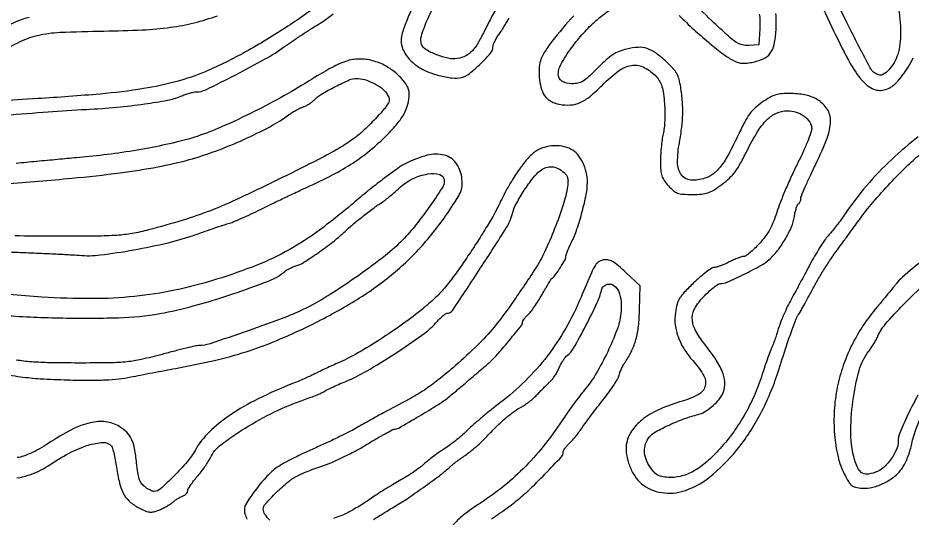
# Model space of a CAD drawing. Extents: x 0 to 2791, y 427 to 2463.
# Drawn here: x 548.1 to 879.2, y 1942.1 to 2127.4 of the extents above; entities that cross this region are included whole.
import ezdxf

# ---------------------------------------------------------------- set-up
doc = ezdxf.new("R2010")
doc.units = 0

msp = doc.modelspace()

# ---------------------------------------------------------------- linework, layer by layer
for points in [[(873.998125, 2131.890329, -0.037484), (874.935234, 2121.763176, -0.077262), (873.852391, 2113.901662, -0.0571), (872.520465, 2110.796238, -0.060257), (870.539853, 2108.133938, -0.071607), (868.404465, 2106.449658, -0.226582), (866.636416, 2106.309279, -0.181102), (863.629101, 2108.972159, -0.005563), (855.897856, 2123.945796, -0.009986), (848.908956, 2138.580838, -0.062218)], [(843.477521, 2136.970347, 0.009214), (849.308868, 2124.246681, 0.009981), (855.645031, 2111.715064, 0.045121), (860.119989, 2104.858982, 0.101712), (864.361142, 2101.289465, 0.187094), (868.772808, 2100.726232, 0.14348), (873.270944, 2103.349361, 0.05343), (877.75, 2109.228107, 0.020789), (879.612076, 2112.614467, 0.059828)], [(661.756013, 2133.907309, -0.015695), (648.125103, 2124.320992, -0.018665), (632.379211, 2114.792118, -0.02553), (617.5, 2107.497278, -0.035819), (606.942031, 2103.843375, -0.025423), (594.683946, 2101.221225, -0.01813), (578.611117, 2099.223725, -0.00643), (555.5, 2097.498102, 0.002344), (540.533715, 2096.503546, 0.013583)], [(725.031697, 2130.494499, 0.016898), (722.354128, 2125.5, -0.010402), (718.806478, 2118.670957, -0.055511), (716.400283, 2115.23431, -0.097805), (713.974543, 2113.374636, -0.074689), (710.781936, 2112.352039, -0.095599), (707.453576, 2112.451063, -0.039353), (703.123048, 2113.786036, -0.037479), (699.219463, 2115.684297, -0.170846), (697.608219, 2117.578582, -0.16744), (697.501624, 2120.657666, -0.025264), (699.635483, 2126.545145, -0.028392), (702.750704, 2132.91267, -0.035224)], [(822.59007, 2128.816231, -0.049782), (822.855839, 2126.585364, -0.017689), (822.803484, 2123.369985), (822.5, 2117.5), (818.778806, 2117.191352, -0.080845), (816.307399, 2117.385967, -0.087827), (814.102167, 2118.3579, -0.037741), (811.169158, 2120.661496, -0.00418), (804.924262, 2126.474362, 0.011698), (796.141323, 2134.406607, 0.060104)], [(543.559097, 2091.376611, -0.003091), (559.305034, 2092.617945, -0.004228), (573.5, 2093.528145, 0.008937), (584.821637, 2094.361228, 0.011821), (595.091858, 2095.547179, 0.012163), (603.534511, 2096.935061, 0.052178), (608.410714, 2098.398247, -0.015863), (610.019812, 2099.011378, -0.015288), (611.684344, 2099.529485, -0.015405), (613.177192, 2099.895406, -0.05244), (614.171724, 2100, 0.113767), (617.712877, 2100.816296, 0.005246), (628.846206, 2106.382434, 0.00939), (639.724549, 2112.225112, 0.027961), (646.854198, 2116.770547, -0.005993), (649.825585, 2118.853893, -0.004022), (653.269111, 2121.166807, -0.00405), (656.640251, 2123.352964, -0.007985), (659.359795, 2125.024991, 0.023243), (661.929849, 2126.715257, 0.014039), (664.817847, 2128.939609, 0.014051)], [(694.331091, 2131.646919, 0.014669), (692.113452, 2126.462943, 0.012895), (690.415058, 2121.797211, 0.080477), (690.004631, 2119.297053, 0.070359), (690.357675, 2116.762183, 0.06485), (691.402521, 2114.347578, 0.057216), (693.169161, 2112.034338, 0.037617), (695.670458, 2109.800049, 0.063953), (699.271691, 2107.708637, 0.035505), (704.088821, 2106.072461, 0.035454), (708.914543, 2105.166511, 0.090395), (712.453736, 2105.399033, 0.107219), (715.33889, 2106.826779, 0.024599), (719.44182, 2110.442329, 0.021323), (723.162271, 2114.383232, 0.180418), (724, 2116.629293, -0.086541), (724.148537, 2117.481054, -0.024608), (724.666908, 2118.72613, -0.023999), (725.401362, 2120.097452, -0.023326), (726.270324, 2121.405609, 0.01231), (727.247493, 2122.808616, 0.008034), (728.308396, 2124.472273, 0.008081), (729.291145, 2126.128804, 0.015269), (730.020324, 2127.5, -0.072094)], [(881.47456, 2083.335958, 0.027209), (871.619639, 2074.997636, 0.026292), (862.290993, 2065.213895, 0.029178), (854.382818, 2054.825868, -0.008987), (852.913012, 2052.724301, -0.007113), (851.251468, 2050.504343, -0.0072), (849.650359, 2048.488111, -0.017746), (848.402917, 2047.068765, 0.035453), (847.124879, 2045.506426, 0.010221), (845.376552, 2042.919487, 0.010227), (843.519652, 2039.913949, 0.010728), (841.817694, 2036.882045, -0.000735), (840.063896, 2033.606087, -0.000489), (838.044215, 2029.855577, -0.000492), (836.077186, 2026.219952, -0.000963), (834.501849, 2023.32843, 0.012911), (833.101116, 2020.604431, 0.009493), (831.685373, 2017.518709, 0.009606), (830.456823, 2014.546473, 0.021021), (829.657118, 2012.217118, -0.006371), (829.026114, 2010.187424, -0.006363), (828.343349, 2008.173623, -0.006246), (827.702993, 2006.430717, -0.024891), (827.244681, 2005.388688, 0.027883), (826.732835, 2004.2058, 0.003436), (825.77899, 2001.557927, 0.004053), (824.692139, 1998.392955, 0.00334), (823.582804, 1995, -0.026818), (820.673005, 1987.337887, -0.027071), (816.967677, 1980.055962, -0.027279), (812.528146, 1973.270423, -0.028255), (807.424344, 1967.091625, -0.030846), (802.54786, 1962.436088, -0.052786), (797.893645, 1959.285499, -0.063283), (793.357575, 1957.561498, -0.077468), (788.842139, 1957.189595, -0.029456), (786.495834, 1957.499558, -0.081252), (784.935595, 1958.073319, -0.083742), (783.666435, 1959.103071, -0.032645), (782.282644, 1960.897883, -0.055807), (780.694006, 1963.949078, -0.084416), (780.100186, 1966.876856, -0.09279), (780.526035, 1969.631574, -0.082208), (781.925235, 1972.177822, -0.101864), (784.137832, 1974.046209, -0.016525), (789.194262, 1976.584104, -0.019188), (794.883233, 1978.947627, -0.029174), (800, 1980.513947, 0.074939), (802.32251, 1981.464078, 0.037036), (804.937341, 1983.29927, 0.036802), (807.306092, 1985.548703, 0.061644), (808.887235, 1987.789296, 0.116555), (809.869469, 1991.491538, 0.094193), (809.21019, 1995.562287, 0.059865), (806.681704, 2000.56496, 0.019079), (801.786333, 2007.339798, -0.050786), (798.703137, 2012.231547, -0.125073), (797.816039, 2016.352047, -0.130418), (799.016374, 2020.285654, -0.057527), (802.421053, 2024.578947, -0.013101), (804.205483, 2026.27224, -0.017692), (805.910371, 2027.701316, -0.014808), (807.380095, 2028.778827, -0.151905), (808.091296, 2029, 0.105041), (810.750076, 2029.564794, 0.009138), (817.04858, 2032.506218, 0.011579), (823.180801, 2035.685762, 0.059518), (826.291043, 2037.908018, 0.044017), (829.398103, 2041.286744, 0.031523), (832.266118, 2045.546805, 0.032076), (834.48298, 2049.961396, 0.060746), (835.581013, 2053.781264, -0.01659), (835.905552, 2055.453068, -0.021878), (836.317623, 2056.949753, -0.020035), (836.754982, 2058.13874, -0.157452), (837.131352, 2058.58118, 0.0953), (837.464052, 2058.88717, 0.052767), (837.744835, 2059.364491, 0.049948), (837.935565, 2059.927785, 0.056728), (838, 2060.493891, -0.099029), (838.186431, 2061.425949, -0.003566), (839.615625, 2064.787914, -0.006432), (841.392721, 2068.746521, -0.004451), (843.5, 2073.179787, 0.02092), (847.727441, 2082.88536, 0.085735), (848.985343, 2089.158342, 0.149757), (847.754403, 2093.598217, 0.116553), (844.142633, 2097.107307, 0.039345), (842.128337, 2098.10597, 0.037243), (839.945531, 2098.79838, 0.033042), (837.453595, 2099.21757, 0.020683), (834.5, 2099.392735, 0.01916), (831.03046, 2099.321808, 0.057896), (828.705813, 2098.912185, 0.05891), (826.55904, 2097.984831, 0.020357), (823.703505, 2096.16997, 0.032375), (821.026941, 2094.042504, 0.0499), (819.046133, 2091.850193, 0.038139), (817.205042, 2088.905772, 0.011486), (814.861115, 2084.16997, -0.012855), (811.274428, 2076.97285, -0.041492), (808.388087, 2072.479384, -0.063498), (805.601985, 2069.667178, -0.086329), (802.457932, 2067.986116, -0.098273), (797.204441, 2067.337414, -0.224297), (793.809297, 2069.255946, -0.155617), (792.361351, 2073.8328, -0.045178), (793.054589, 2081.293549, 0.014692), (793.933815, 2086.973861, 0.025369), (794.284673, 2091.741543, 0.026255), (794.145806, 2096.40545, 0.017165), (793.519707, 2101.751161, 0.026931), (792.908973, 2104.691936, 0.06246), (792.067562, 2106.778097, 0.058413), (790.700142, 2108.67408, 0.021144), (788.352898, 2111.028829, 0.026549), (784.255311, 2114.421938, 0.080404), (781.049913, 2116.082884, 0.093702), (777.771941, 2116.513967, 0.044698), (773.549238, 2115.895471, 0.036213), (770.724658, 2114.999499, 0.050031), (768.366693, 2113.773296, 0.039768), (765.932821, 2111.888204, 0.014291), (762.774931, 2108.843892, -0.010213), (759.423174, 2105.559533, -0.052543), (757.355447, 2103.988204, -0.084072), (755.484188, 2103.247112, -0.052382), (753.131919, 2103, -0.13992), (749.560996, 2104.019238, -0.26961), (748.211627, 2106.561078, -0.124037), (749.476355, 2110.87029, -0.029484), (753.678489, 2117.129475, -0.023463), (758.123361, 2122.437695, -0.028615), (762.776355, 2126.945561, -0.031579), (767.199437, 2130.30247, -0.078946)], [(792.996246, 2128.25, 0.009201), (798.364774, 2123.14587, 0.010117), (803.753053, 2118.405457, 0.010524), (808.591112, 2114.491178, 0.03277), (812.064562, 2112.14696, 0.031258), (814.021455, 2111.16357, 0.062985), (815.679605, 2110.691485, 0.059268), (817.467761, 2110.632157, 0.024872), (819.85763, 2110.956682, 0.057366), (824.060879, 2112.253709, 0.12896), (826.656208, 2114.311637, 0.110978), (828.136281, 2117.600968, 0.036347), (828.824704, 2122.903485, 0.032455), (828.772971, 2129.031527, 0.073498)], [(537.5, 2112.321339, -0.016091), (548.152993, 2118.236156, -0.059703), (555.34173, 2120.904352, -0.047998), (563.697621, 2122.083721, -0.007912), (580, 2122.547996, 0.008955), (594.207184, 2122.982272, 0.02152), (604.689984, 2123.944148, 0.027172), (613.433764, 2125.615466, 0.026675), (622, 2128.232809, 0.014143)], [(552.349573, 2127.624233, 0.05843), (544.577606, 2124.600406, 0.019444)], [(753.899502, 2128.14959, 0.029459), (745.807934, 2118.640308, 0.020588), (742.987595, 2114.561327, 0.063724), (741.574718, 2111.532789, 0.072711), (741.06816, 2108.473008, 0.032797), (741.258392, 2104.399908, 0.051393), (742.03634, 2100.836385, 0.091542), (743.471519, 2098.210599, 0.101296), (745.632428, 2096.441205, 0.07483), (748.559114, 2095.422932, 0.062662), (752.727023, 2095.17136, 0.089131), (756.320946, 2096.061016, 0.069471), (759.99146, 2098.358041, 0.024957), (764.522469, 2102.560527, -0.03785), (770.379171, 2107.718414, -0.116608), (775.179301, 2109.828749, -0.15621), (779.560174, 2109.265466, -0.087121), (784.006726, 2106.14712, -0.0471), (785.445186, 2104.408736, -0.064143), (786.364019, 2102.595516, -0.046668), (786.969557, 2100.200537, -0.013838), (787.447537, 2096.448332, -0.017235), (787.645304, 2093.38951, -0.015257), (787.643986, 2090.197029, -0.015808), (787.45969, 2087.253872, -0.033493), (787.093392, 2085, 0.02149), (786.690478, 2082.848171, 0.010233), (786.348533, 2080.051403, 0.010123), (786.109845, 2077.109267, 0.014163), (786.024446, 2074.472861, 0.015834), (786.119768, 2071.021265, 0.061683), (786.506708, 2068.924467, 0.076178), (787.348525, 2067.215748, 0.032593), (788.943629, 2065.222861, 0.030738), (790.815281, 2063.410912, 0.090079), (792.359788, 2062.509977, 0.072174), (794.312012, 2062.105517, 0.015049), (797.817093, 2062, 0.020275), (801.288631, 2062.140831, 0.061636), (803.597114, 2062.6189, 0.059512), (805.763122, 2063.655082, 0.017978), (808.77605, 2065.720944, 0.030235), (811.547708, 2068.043395, 0.043402), (813.673812, 2070.437628, 0.034348), (815.677997, 2073.559395, 0.011792), (818.152586, 2078.330327, -0.022947), (821.932113, 2085.235858, -0.060416), (825.418093, 2089.659942, -0.087535), (828.974192, 2092.135497, -0.108803), (832.899938, 2093, -0.076167), (836.255379, 2092.485869, -0.080832), (839.228185, 2090.992965, -0.091944), (841.27914, 2088.838177, -0.145346), (842, 2086.410763, -0.088036), (841.735886, 2084.922358, -0.008765), (840.425577, 2081.531715, -0.010818), (838.692832, 2077.522383, -0.00839), (836.640263, 2073.233343, 0.008567), (834.43021, 2068.611032, 0.007007), (832.221846, 2063.59667, 0.007088), (830.320244, 2058.926189, 0.018452), (829.125282, 2055.5, -0.02039), (827.868246, 2051.940254, -0.031794), (826.472331, 2049.004126, -0.033397), (824.771299, 2046.37426, -0.025907), (822.593446, 2043.75, -0.014746), (820.815282, 2041.93082, -0.01972), (819.092114, 2040.395313, -0.017265), (817.59523, 2039.248107, -0.156096), (816.819869, 2039, 0.075891), (816.044987, 2038.881705, 0.014156), (814.680901, 2038.4125, 0.01487), (813.104328, 2037.765658, 0.013101), (811.5, 2037, -0.014949), (809.880431, 2036.234404, -0.01613), (808.258107, 2035.5875, -0.015828), (806.836526, 2035.123463, -0.071085), (805.972498, 2035, 0.149131), (805.046265, 2034.717456, 0.013585), (803.058964, 2033.300719, 0.016645), (800.745681, 2031.430887, 0.012265), (798.307377, 2029.215213, 0.011185), (794.84546, 2025.759546, 0.052333), (793.122693, 2023.536861, 0.07171), (792.167812, 2021.349546, 0.032953), (791.540757, 2018.296339, 0.064962), (791.508672, 2013.670147, 0.059474), (792.649113, 2009.042299, 0.054152), (794.978412, 2004.441087, 0.039493), (798.476077, 1999.8948, -0.056017), (802.13207, 1994.803862, -0.20353), (802.557322, 1990.928803, -0.198524), (800.060138, 1987.867294, -0.053205), (794.126823, 1985.440082, 0.031426), (785.921581, 1982.492892, 0.05776), (779.780329, 1978.95168, 0.073652), (775.663801, 1974.834422, 0.10591), (773.534693, 1970.157958, 0.081585), (773.343698, 1966.584247, 0.051687), (774.226312, 1962.497409, 0.050637), (775.96706, 1958.569537, 0.066888), (778.339597, 1955.461087, 0.078579), (781.472956, 1953.183921, 0.06214), (785.416995, 1951.755414, 0.06052), (789.701148, 1951.314812, 0.066098), (793.834267, 1951.941213, 0.097837), (804.201621, 1957.305253, 0.054978), (814.29426, 1967.336868, 0.049299), (823.080124, 1980.74499, 0.042886), (829.557223, 1996.244671, -0.00172), (832.715514, 2005.985061, -0.00663), (834.778267, 2012.002323, -0.008189), (836.273129, 2015.975103, -0.067619), (837.215372, 2017.654487, 0.032841), (837.739698, 2018.453606, 0.002239), (839.066257, 2020.822192, 0.003196), (840.618367, 2023.665565, 0.002392), (842.293176, 2026.816966, -0.01155), (844.266443, 2030.371314, -0.00721), (846.732996, 2034.4461, -0.007234), (849.281482, 2038.394155, -0.013033), (851.5, 2041.543222, 0.000955), (853.657283, 2044.453448, 0.00073), (856.006413, 2047.644903, 0.000738), (858.197566, 2050.640112, 0.001743), (859.819704, 2052.880744, -0.021128), (864.680905, 2059.075057, -0.011684), (871.102447, 2066.236035, -0.011583), (877.65881, 2072.896193, -0.028566), (882.845099, 2077.380806, -0.045339)], [(544.480824, 2040.777429, 0.007273), (550.5, 2040.480541, -0.00198), (556.325847, 2040.254984, -0.001877), (562.253434, 2039.979679, -0.001863), (567.495174, 2039.696919, -0.006615), (570.852115, 2039.458693, 0.051481), (578.666109, 2039.60559, 0.013752), (590.983733, 2041.456783, 0.014562), (603.804141, 2044.133079, 0.026938), (614, 2047.162141, -0.00221), (617.510938, 2048.397083, -0.002212), (621.03125, 2049.600443, -0.002161), (624.112622, 2050.623743, -0.008797), (626, 2051.204926, 0.026969), (627.88208, 2051.860223, 0.006251), (630.96875, 2053.170627, 0.006435), (634.489062, 2054.771715, 0.006258), (638, 2056.477389, -0.002981), (641.869908, 2058.38891, -0.001774), (646.5, 2060.621401, -0.001775), (651.130985, 2062.813945, -0.003068), (655, 2064.600066, 0.013032), (664.671852, 2069.301056, 0.024892), (672.131463, 2073.65436, 0.028125), (678.494847, 2078.335757, 0.023165), (684.737875, 2084, 0.023528), (688.597496, 2088.221919, 0.048418), (691.111182, 2091.921602, 0.060151), (692.520579, 2095.451591, 0.06502), (693, 2099.122718, 0.141898), (692.02254, 2102.497593, 0.061891), (689.035574, 2106.135516, 0.056583), (684.815684, 2109.321405, 0.061316), (680.098435, 2111.378127, 0.065866), (675.004875, 2112.185132, 0.080433), (670.230108, 2111.536922, 0.052436), (664.484517, 2109.106177, 0.013312), (655.743153, 2103.965337, -0.012991), (645.332286, 2097.833664, -0.011602), (634.220914, 2092.005326, -0.012034), (623.538969, 2087.030978, -0.021474), (614.5, 2083.537502, -0.024221), (606.799084, 2081.344459, -0.010994), (596.541109, 2079.19006, -0.010648), (585.322143, 2077.336586, -0.012093), (574.5, 2076.050869, -0.00008), (569.843528, 2075.612312, -0.000025), (562.85625, 2074.955711, -0.000025), (555.051459, 2074.223071, -0.000027), (547.5, 2073.515011, -0.011265)], [(543.507276, 2065.94226, 0.003866), (568.091466, 2068.032698, 0.009633), (586.018536, 2070.045805, 0.012968), (599.916839, 2072.246303, 0.021414), (611.5, 2074.906924, 0.022005), (621.31919, 2078.080507, 0.016639), (631.8001, 2082.387293, 0.016932), (641.429849, 2087.122631, 0.035344), (648.5, 2091.570417, -0.01819), (649.81594, 2092.462648, -0.014677), (651.289625, 2093.326285, -0.014928), (652.698567, 2094.043548, -0.036503), (653.783829, 2094.462058, 0.041183), (654.783111, 2094.858181, 0.024561), (655.900908, 2095.481727, 0.024483), (656.960652, 2096.217532, 0.038515), (657.783829, 2096.958449, -0.067921), (660.524006, 2099.148206, -0.01653), (665.600193, 2101.957826, -0.01455), (670.805636, 2104.429871, -0.103938), (673.518645, 2105, -0.073335), (676.43218, 2104.570358, -0.041712), (679.75195, 2103.259028, -0.041967), (682.733157, 2101.457975, -0.091105), (684.572892, 2099.529097, -0.028932), (685.449713, 2098.005449, -0.134666), (685.645988, 2097.020105, -0.117806), (685.325156, 2096.003263, -0.01984), (684.199352, 2094.284313, -0.026561), (683.059455, 2092.853239, -0.006915), (681.076508, 2090.679637, -0.00701), (678.744711, 2088.262403, -0.007109), (676.356825, 2085.922963, -0.034073), (672.185375, 2082.460337, -0.024335), (667.095075, 2079.15411, -0.014136), (659.488052, 2075.007222, -0.003002), (646, 2068.243269, -0.005148), (630.200268, 2060.639776, -0.01626), (619.405164, 2056.002763, -0.019274), (609.348596, 2052.505729, -0.009875), (596.5, 2048.861591, -0.020374), (590.441839, 2047.533103, -0.027562), (584.87733, 2046.862024, -0.014706), (577.124841, 2046.586696, -0.002032), (561, 2046.554043, -0.00259), (547.04296, 2046.654808, -0.009872)], [(641.449213, 1941.328201, -0.0608), (639.599783, 1943.459427, -0.149416), (639, 1945.421712, -0.186617), (639.765202, 1947.400512, -0.014523), (643.77394, 1951.559355, -0.020495), (648.154993, 1955.509687, -0.056884), (651.62064, 1957.775897, -0.016083), (653.558819, 1958.672561, -0.006406), (656.269813, 1959.781654, -0.006331), (659.227193, 1960.904491, -0.007921), (662, 1961.867767, 0.024806), (665.118599, 1963.070612, 0.010169), (669.227979, 1964.995492, 0.010032), (673.564747, 1967.244784, 0.012664), (677.478226, 1969.505551, -0.004318), (680.986375, 1971.611028, -0.006439), (684.093427, 1973.386006, -0.003061), (686.753996, 1974.83958, -0.124108), (687.390337, 1975, 0.131166), (689.134204, 1975.465481, 0.002932), (696.696826, 1979.871705, 0.006585), (703.806132, 1984.197134, 0.032548), (707.605555, 1986.937377, 0.002725), (711.40598, 1990.108367, 0.001337), (716.212169, 1994.185235, 0.001063), (720.784543, 1998.101663, 0.007934), (722.92176, 2000, 0.027156), (725.915806, 2003.060908, 0.007835), (730.20252, 2008.105185, 0.00293), (734.584545, 2013.492483, 0.170884), (735, 2014.672591, -0.12516), (735.129945, 2015.183575, -0.030073), (735.596811, 2015.93126, -0.029025), (736.254016, 2016.750078, -0.02522), (737.031696, 2017.528684, 0.044334), (738.018774, 2018.59544, 0.011812), (739.392561, 2020.462346, 0.011881), (740.8597, 2022.667802, 0.011993), (742.215663, 2024.933672, -0.004182), (743.467971, 2027.102505, -0.005906), (744.622379, 2029.011766, -0.003556), (745.622016, 2030.596529, -0.07959), (745.982147, 2031, 0.067796), (747.212912, 2032.315421, 0.013476), (749.00886, 2034.998719, 0.010249), (750.688296, 2037.78538, 0.131216), (751, 2038.952677, -0.08207), (751.111053, 2039.624697, -0.01067), (751.60946, 2040.994829, -0.012195), (752.280326, 2042.605713, -0.009917), (753.074759, 2044.298306, 0.033031), (755.115445, 2049.225933, 0.016712), (757.057892, 2055.660691, 0.01636), (758.52497, 2062.011298, 0.04724), (758.97491, 2066.5, 0.060665), (758.542506, 2070.221019, 0.054517), (757.226211, 2073.874644, 0.058112), (755.285373, 2076.897193, 0.105515), (753, 2078.721347, 0.075539), (749.540253, 2079.839491, 0.064162), (745.699523, 2079.968788, 0.065432), (742.027775, 2079.12774, 0.086125), (739.064154, 2077.400529, 0.048734), (735.986153, 2074.250908, 0.022257), (732.585153, 2069.605889, 0.020594), (729.200753, 2064.039827, 0.018359), (726.144744, 2058, -0.022328), (724.416896, 2054.651352, -0.006325), (721.433136, 2049.601259, -0.00636), (717.914206, 2043.976245, -0.006685), (714.310202, 2038.536199, -0.007682), (709.33007, 2031.468712, -0.022161), (705.593175, 2026.785899, -0.027216), (701.914308, 2023.009035, -0.017616), (697.281857, 2019.036199, -0.014365), (689.585443, 2013.246584, -0.012665), (681.244, 2007.650872, -0.013124), (673.196225, 2002.834374, -0.025158), (666.464179, 1999.475852, 0.003157), (663.994736, 1998.376723, 0.003036), (661.506851, 1997.232258, 0.003004), (659.326037, 1996.196951, 0.011003), (657.9634, 1995.502643, -0.014697), (656.640851, 1994.84102, -0.004742), (654.644476, 1993.937537, -0.004725), (652.403782, 1992.974171, -0.005284), (650.226971, 1992.089463, 0.020527), (637.087478, 1986.276601, 0.034768), (626.692835, 1980.227066, 0.042227), (618.928673, 1973.9359, 0.073031), (613.847123, 1967.383111, -0.046595), (610.750124, 1962.922857, -0.020801), (605.916636, 1957.646769, -0.014634), (600.916275, 1952.910436, -0.184301), (598.530197, 1952, -0.091167), (597.877104, 1952.12008, -0.027235), (596.947723, 1952.533022, -0.026321), (595.934715, 1953.120057, -0.025711), (594.980702, 1953.814543, -0.076286), (593.839119, 1955.070168, -0.06635), (593.060263, 1956.669926, -0.043475), (592.513345, 1958.967641, -0.012821), (592.075465, 1962.564543, 0.021469), (591.332442, 1967.89762, 0.065369), (590.212161, 1971.371997, 0.086181), (588.436872, 1973.888364, 0.059294), (585.686178, 1976.049773, 0.109057), (580.663799, 1977.771731, 0.086822), (574.930479, 1977.426352, 0.061818), (568.052801, 1974.862232, 0.02552), (559.470796, 1969.818154, -0.016121), (556.166504, 1967.791574, -0.022221), (553.068341, 1966.204219, -0.025199), (550.259724, 1965.086784, -0.044886), (547.844179, 1964.499342, -0.019361)], [(541.068081, 1995.830516, 0.015892), (549.100489, 1994.47235, 0.019212), (556.445747, 1993.755392, 0.007778), (566.5, 1993.319515, 0.005665), (574.525785, 1993.187555, 0.012734), (580.613604, 1993.311501, 0.016358), (585.569526, 1993.701526, 0.022247), (590, 1994.397145, -0.001881), (593.515781, 1995.096888, -0.000957), (597.940625, 1995.951485, -0.000951), (602.507723, 1996.815495, -0.001424), (606.5, 1997.551142, 0.01178), (620.926799, 2000.519713, 0.020625), (632.685279, 2003.745346, 0.021622), (643.751602, 2007.812705, 0.014626), (656, 2013.351761, 0.023065), (672.874713, 2022.572144, 0.035238), (686.477853, 2032.21485, 0.038232), (697.764587, 2043.018245, 0.035107), (707.629807, 2055.712057, 0.006563), (710.972013, 2060.842935, 0.050852), (712.247452, 2063.400445, 0.088193), (712.654087, 2065.572594, 0.039516), (712.450574, 2068.481028, 0.124838), (710.22896, 2073.776314, 0.173027), (705.966, 2076.584534, 0.125), (699.715965, 2076.529084, 0.052832), (691.816046, 2073.527116, 0.036666), (688.861046, 2071.747716, 0.007675), (683.978455, 2068.182813, 0.008012), (678.430201, 2063.858685, 0.007503), (672.89913, 2059.265144, -0.016889), (659.810066, 2048.803477, -0.032437), (648.544705, 2041.492308, -0.033444), (636.660908, 2035.840129, -0.019222), (621.695658, 2030.569051, -0.022906), (606.270592, 2026.557858, -0.026792), (591.327452, 2024.222425, -0.025088), (575.421157, 2023.405775, -0.016356), (557.040853, 2023.986414, -0.007501), (544.816347, 2024.957761, -0.021241)], [(541.968019, 2017.263328, 0.011854), (563.40484, 2016.274453, 0.012967), (585.347096, 2016.352175, 0.035837), (600.708887, 2017.910829, 0.024208), (613.055389, 2020.686881, 0.013827), (627.672724, 2025.164175, 0.011142), (641.147582, 2030.039597, 0.082601), (647, 2033.502308, -0.039501), (647.752123, 2034.039416, -0.018848), (648.79375, 2034.613186, -0.018552), (649.933015, 2035.133884, -0.025075), (651, 2035.513071, 0.067348), (654.048456, 2036.895744, 0.012016), (659.277141, 2040.353932, 0.013829), (664.661233, 2044.32948, 0.024076), (668.864208, 2047.955432, -0.013615), (672.023769, 2050.798619, -0.009092), (675.785602, 2053.886549, -0.009129), (679.620951, 2056.807585, -0.014746), (683, 2059.13494, 0.02175), (684.218834, 2059.999836, 0.007805), (685.879659, 2061.332609, 0.007726), (687.657195, 2062.852157, 0.009075), (689.292455, 2064.348025, -0.07498), (694.174941, 2067.755969, -0.073695), (699.874003, 2069.597721, -0.1089), (704.299176, 2069.369641, -0.337604), (706, 2067.137777, -0.144001), (705.202727, 2064.426894, -0.009801), (700.676755, 2057.691646, -0.015094), (695.498983, 2050.758528, -0.024042), (690.621812, 2045.194633, -0.034458), (684.185006, 2039.386397, -0.012453), (674.301228, 2032.022634, -0.012683), (663.747494, 2024.955614, -0.024484), (654.905706, 2019.943223, -0.026403), (646.984972, 2016.463151, -0.006173), (633.350537, 2011.504215, -0.003586), (619.27773, 2006.694671, -0.079466), (615.022487, 2005.992464, 0.055003), (613.980228, 2005.872236, 0.002421), (610.422231, 2005.040715, 0.004074), (606.207905, 2003.997893, 0.002895), (601.5, 2002.763052, -0.009843), (593.823064, 2000.863062, -0.030003), (588.525832, 1999.992185, -0.022349), (582.401317, 1999.634932, -0.003642), (570.5, 1999.560072, -0.004336), (560.005608, 1999.661527, -0.014724), (553.170156, 1999.988414, -0.020062), (547.562859, 2000.649467, -0.015374)], [(547.797888, 1956.981519, 0.032537), (551.946796, 1957.987039, 0.032674), (555.909573, 1959.515619, 0.040712), (559.34344, 1961.458318, -0.026902), (567.189642, 1966.187621, -0.046688), (574.2052, 1969.11528, -0.061454), (579.709529, 1970.112782, -0.243786), (582.747119, 1968.75, -0.099082), (583.190424, 1967.884404, -0.010519), (583.76401, 1965.681815, -0.012653), (584.331005, 1963.0008, -0.009845), (584.815843, 1960.060436, 0.027957), (585.941261, 1954.497974, 0.069983), (587.532777, 1950.683432, 0.085233), (589.89392, 1947.90879, 0.058686), (593.358216, 1945.646773, 0.021496), (595.505457, 1944.692441, 0.072788), (596.995109, 1944.343772, 0.082488), (598.42003, 1944.45801, 0.032812), (600.293682, 1945.058612, 0.020323), (601.667601, 1945.666315, 0.014761), (603.145644, 1946.448252, 0.014957), (604.506341, 1947.2751, 0.031357), (605.5, 1948.012826, -0.021261), (606.393815, 1948.704833, -0.016208), (607.426563, 1949.387216, -0.016475), (608.437804, 1949.964244, -0.036592), (609.25, 1950.319603, 0.060073), (609.920591, 1950.651248, 0.060446), (610.491573, 1951.132209, 0.066404), (610.882404, 1951.682675, 0.117999), (611.019184, 1952.218615, -0.126932), (611.215692, 1952.935664, -0.016546), (612.0549, 1954.29501, -0.018393), (613.18421, 1955.867027, -0.014432), (614.518086, 1957.487801, 0.01457), (615.955435, 1959.23528, 0.011799), (617.396736, 1961.189019, 0.011974), (618.640932, 1963.055129, 0.029987), (619.431332, 1964.487801, -0.119097), (623.30124, 1969.261009, -0.024274), (632.321067, 1975.483784, -0.025728), (643.173465, 1981.468006, -0.030453), (654, 1985.938591, 0.006539), (656.566708, 1986.857498, 0.008389), (658.90206, 1987.773113, 0.006689), (660.827575, 1988.595857, 0.068986), (661.560203, 1989.050026, -0.059363), (662.299684, 1989.528303, -0.005034), (664.347537, 1990.506061, -0.006619), (666.82497, 1991.618795, -0.005074), (669.560203, 1992.771238, 0.035022), (677.184793, 1996.5358, 0.011908), (687.709211, 2003.023996, 0.010837), (697.736052, 2009.853505, 0.054868), (702.774251, 2014.355425, -0.01305), (704.095842, 2015.75143, -0.017977), (705.358475, 2016.929406, -0.01475), (706.450413, 2017.821985, -0.16543), (706.973725, 2018, 0.250654), (709.126481, 2019.151543, 0.002305), (719.447967, 2034.775344, 0.005162), (728.964164, 2049.658786, 0.078321), (731.355253, 2055.279306, -0.064438), (732.694444, 2058.685455, -0.018641), (735.608431, 2063.540331, -0.01871), (738.880718, 2068.170067, -0.062981), (741.480287, 2070.805833, -0.081391), (743.607215, 2071.979108, -0.105044), (745.812767, 2072.272726, -0.097634), (748.068291, 2071.644549, -0.062091), (750.34, 2070.122534, -0.065686), (751.191547, 2069.161938, -0.08856), (751.661571, 2068.102178, -0.071199), (751.793121, 2066.77282, -0.028768), (751.608849, 2064.955339, -0.037979), (749.998455, 2058.213913, -0.015625), (746.848605, 2049.356111, -0.015666), (743.137027, 2040.680006, -0.036354), (739.694453, 2034.5, -0.00622), (730.749292, 2021.236664, -0.020824), (724.424644, 2012.872615, -0.026205), (718.234907, 2006.113839, -0.015105), (710.134212, 1998.616885, -0.010355), (703.740504, 1993.277337, -0.023192), (698.623941, 1989.556868, -0.019999), (692.741523, 1986.012013, -0.005976), (683.5, 1981.077957, 0.004632), (681.244804, 1979.881686, 0.002777), (678.587329, 1978.421167, 0.00278), (675.959027, 1976.938411, 0.004837), (673.79729, 1975.675073, -0.016715), (671.27388, 1974.279693, -0.00476), (667.264526, 1972.282379, -0.004788), (662.692416, 1970.112675, -0.005057), (658.161896, 1968.070997, 0.0079), (653.716648, 1966.037262, 0.008239), (649.400339, 1963.891449, 0.007985), (645.732854, 1961.917293, 0.035472), (643.687602, 1960.575293, 0.043848), (639.894434, 1957.117053, 0.025842), (635.977144, 1952.392355, 0.022511), (632.787916, 1947.685884, 0.13851), (632, 1944.896191, 0.082583), (632.208625, 1943.641686, 0.02126), (632.957705, 1941.722336, 0.021051)], [(723.438777, 1941.794591, 0.004308), (726.73198, 1944.057282, 0.004356), (729.777739, 1946.2286, 0.010283), (732, 1947.913101, 0.022304), (737.116851, 1952.344879, 0.010628), (743.311393, 1958.468372, 0.004421), (749.332921, 1964.790263, 0.190305), (750, 1966.479443, -0.116481), (750.140058, 1967.072489, -0.033227), (750.621691, 1967.894007, -0.031521), (751.3064, 1968.776761, -0.028804), (752.116396, 1969.595012, 0.029124), (753.138367, 1970.628719, 0.009571), (754.520783, 1972.262285, 0.009498), (755.988709, 1974.13745, 0.01061), (757.329583, 1976, -0.007609), (758.855603, 1978.146785, -0.003355), (760.935271, 1980.940625, -0.00332), (763.180076, 1983.873741, -0.004455), (765.255578, 1986.5, 0.012914), (767.148588, 1988.980468, 0.014338), (768.843462, 1991.471875, 0.013777), (770.164066, 1993.669259, 0.069298), (770.688218, 1995, -0.033016), (771.043557, 1996.137211, -0.017348), (771.625456, 1997.5, -0.017184), (772.321034, 1998.860519, -0.025255), (773.031435, 2000, 0.041026), (775.370185, 2004.02873, 0.044521), (776.94551, 2008.278501, 0.03903), (777.881352, 2013.198173, 0.021742), (778.286891, 2019.289232), (778.490414, 2028.13469), (773.24949, 2033.134181, 0.013185), (770.522571, 2035.60148, 0.043455), (768.553629, 2037.013776, 0.06791), (766.923076, 2037.702715, 0.096043), (765.355145, 2037.816836, 0.097087), (763.354202, 2037.170556, 0.126485), (761.961128, 2035.852826, 0.039011), (760.45448, 2032.983869, 0.002296), (756.610132, 2023.916264, -0.030545), (750.949468, 2012.417954, -0.034005), (744.106287, 2002.120258, -0.034354), (735.998884, 1992.935759, -0.032476), (726.564414, 1984.760755, 0.006782), (723.198046, 1982.13387, 0.005947), (719.751881, 1979.300673, 0.005987), (716.701218, 1976.668138, 0.017769), (714.697308, 1974.765554, -0.018024), (712.910093, 1973.070438, -0.010688), (710.666366, 1971.174664, -0.010688), (708.344214, 1969.376935, -0.018062), (706.314901, 1967.98475, 0.011552), (704.322606, 1966.655761, 0.00789), (702.119125, 1965.058728, 0.007956), (700.042499, 1963.45086, 0.015886), (698.462497, 1962.1023, -0.024726), (696.800306, 1960.733616, -0.010317), (694.43422, 1959.048783, -0.010178), (691.82245, 1957.345851, -0.012988), (689.344904, 1955.889332, 0.007626), (686.778914, 1954.417611, 0.005146), (683.895066, 1952.664208, 0.005184), (681.140746, 1950.910614, 0.010268), (679, 1949.452793, -0.010498), (676.969133, 1948.071159, -0.006916), (674.579061, 1946.564138, -0.006959), (672.212263, 1945.162025, -0.013338), (670.269143, 1944.115012, -0.041879), (664.948114, 1941.965962, -0.01922)], [(883.742962, 2038.184125, 0.002714), (875.583673, 2031.344968, 0.054843), (873.362981, 2029, -0.009311), (872.626106, 2028.064589, -0.000909), (870.799684, 2025.841103, -0.001151), (868.611436, 2023.19939, -0.000911), (866.233528, 2020.352691, 0.027458), (860.994621, 2013.357698, 0.031995), (856.840313, 2006.168215, 0.032606), (853.699744, 1998.631081, 0.030699), (851.491646, 1990.59746, 0.037605), (850.353709, 1982.005755, 0.034562), (850.465964, 1973.091346, 0.03625), (851.747092, 1964.846741, 0.061982), (854.134667, 1958.314683, 0.016858), (855.697334, 1955.507509, 0.090861), (856.848299, 1954.202837, 0.114574), (858.259962, 1953.540781, 0.034069), (860.633682, 1953.200777, 0.081111), (864.627498, 1953.551978, 0.054685), (868.920351, 1955.162134, 0.054102), (872.817138, 1957.694065, 0.07365), (875.637829, 1960.786554, 0.036005), (876.562551, 1962.399923, 0.017669), (877.513661, 1964.56958, 0.017431), (878.347168, 1966.903965, 0.024212), (878.917255, 1969.049777, -0.086415), (884.951187, 1983.997563, -0.032083)], [(679.791269, 1941.611462, -0.001157), (682.637616, 1943.369831, -0.001154), (685.528907, 1945.137554, -0.001861), (688, 1946.627975, 0.014646), (692.812694, 1949.701192, 0.006409), (699.017144, 1954.041314, 0.005689), (704.898604, 1958.371129, 0.028981), (707.994986, 1961, -0.022265), (708.866899, 1961.760641, -0.005959), (710.3201, 1962.890588, -0.006026), (712.003931, 1964.136272, -0.006191), (713.702347, 1965.32966, 0.019178), (715.565248, 1966.712245, 0.010259), (717.76269, 1968.553145, 0.010199), (719.931611, 1970.526623, 0.015678), (721.718119, 1972.32966, -0.011561), (725.412199, 1976.119818, -0.017639), (728.804227, 1979.216042, -0.020473), (731.894476, 1981.632391, -0.035828), (734.660682, 1983.332393, 0.033073), (735.961702, 1984.122119, 0.015287), (737.5472, 1985.308146, 0.015067), (739.143765, 1986.660992, 0.020242), (740.5, 1987.985497, -0.003532), (741.782114, 1989.324171, -0.003004), (743.153839, 1990.719434, -0.003028), (744.417951, 1991.974587, -0.008536), (745.32158, 1992.831235, 0.044982), (746.121858, 1993.709008, 0.019375), (747.030786, 1995.00782, 0.018986), (747.897761, 1996.474407, 0.023823), (748.582189, 1997.897515, -0.022624), (749.242551, 1999.279056, -0.021446), (750.035984, 2000.620865, -0.021972), (750.840234, 2001.745432, -0.067297), (751.510515, 2002.397515, 0.105101), (753.867309, 2005.062431, 0.008198), (758.433802, 2013.455472, 0.010372), (762.641117, 2021.922949, 0.063056), (764.151705, 2026.567289, -0.095174), (764.455961, 2027.332838, -0.070383), (765.050371, 2028.026347, -0.068076), (765.836934, 2028.548128, -0.077092), (766.702482, 2028.811985, -0.207292), (768.895182, 2028.212734, -0.123871), (770.55553, 2026.02291, -0.082099), (771.432392, 2022.41503, -0.045273), (771.36004, 2017.864538, -0.063026), (769.954557, 2011.922667, -0.021547), (766.489647, 2003.755722, -0.021984), (762.158819, 1995.602769, -0.040514), (757.839815, 1989.465646, 0.008637), (756.020306, 1987.201525, 0.00539), (753.963649, 1984.489909, 0.005408), (751.993622, 1981.77257, 0.009782), (750.449131, 1979.5, -0.021658), (743.451772, 1969.712307, -0.027355), (736.125767, 1961.337031, -0.028478), (728.195272, 1954.088642, -0.027347), (719.388294, 1947.682566, 0.020576), (713.017917, 1943.1794, 0.057161), (709.090547, 1939.365972, 0.076228)], [(881.309213, 1987.598432, 0.015861), (877.643444, 1980.453578, 0.012838), (874.66814, 1973.730684, 0.098057), (874, 1970.356549, -0.105992), (873.386262, 1967.493875, -0.046334), (871.463951, 1964.097169, -0.046261), (868.921998, 1961.079573, -0.09592), (866.367682, 1959.380267, -0.052937), (863.085008, 1958.400661, -0.167089), (860.845127, 1958.732063, -0.158074), (859.205823, 1960.391706, -0.046044), (857.87787, 1963.778689, -0.068904), (856.505541, 1973.239892, -0.034447), (857.261329, 1985.333579, -0.033992), (859.57806, 1996.807314, -0.10018), (863.183386, 2003.959923, 0.020388), (864.043058, 2005.149419, 0.012), (864.976664, 2006.635102, 0.011993), (865.839722, 2008.167028, 0.020018), (866.482046, 2009.5, -0.076624), (869.33307, 2014.027715, -0.014928), (875.890599, 2021.141062, -0.015376), (884.192667, 2029.118014, -0.012991)]]:
    msp.add_lwpolyline(points, format="xyb")

doc.saveas('drawing.dxf')
